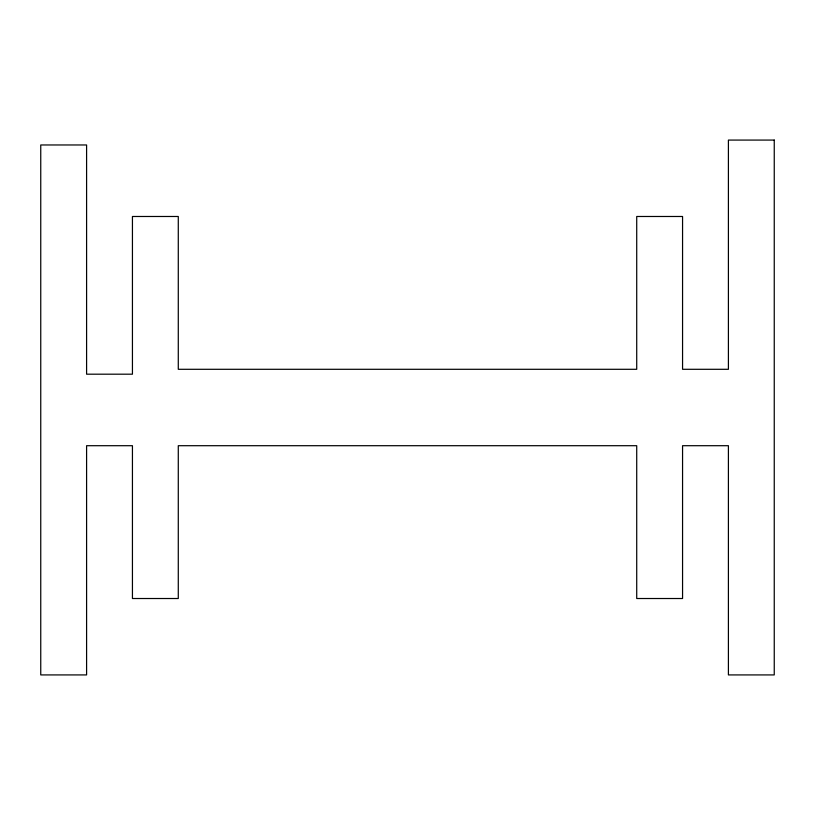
<?xml version="1.0" encoding="UTF-8"?>
<svg xmlns="http://www.w3.org/2000/svg" width="815" height="815" viewBox="0 0 815 815"><rect width="100%" height="100%" fill="white"/><g stroke="black" fill="none" stroke-linecap="round" stroke-linejoin="round"><path stroke-width="1.22" d="M774.25 140.078L728.406 140.078L728.406 369.297L682.562 369.297L682.562 216.484L636.719 216.484L636.719 369.297L178.281 369.297L178.281 216.484L132.438 216.484L132.438 374.187L86.594 374.187L86.594 144.968L40.75 144.968L40.75 674.922L86.594 674.922L86.594 445.703L132.438 445.703L132.438 598.516L178.281 598.516L178.281 445.703L636.719 445.703L636.719 598.516L682.562 598.516L682.562 445.703L728.406 445.703L728.406 674.922L774.25 674.922L774.25 140.078"/></g></svg>
